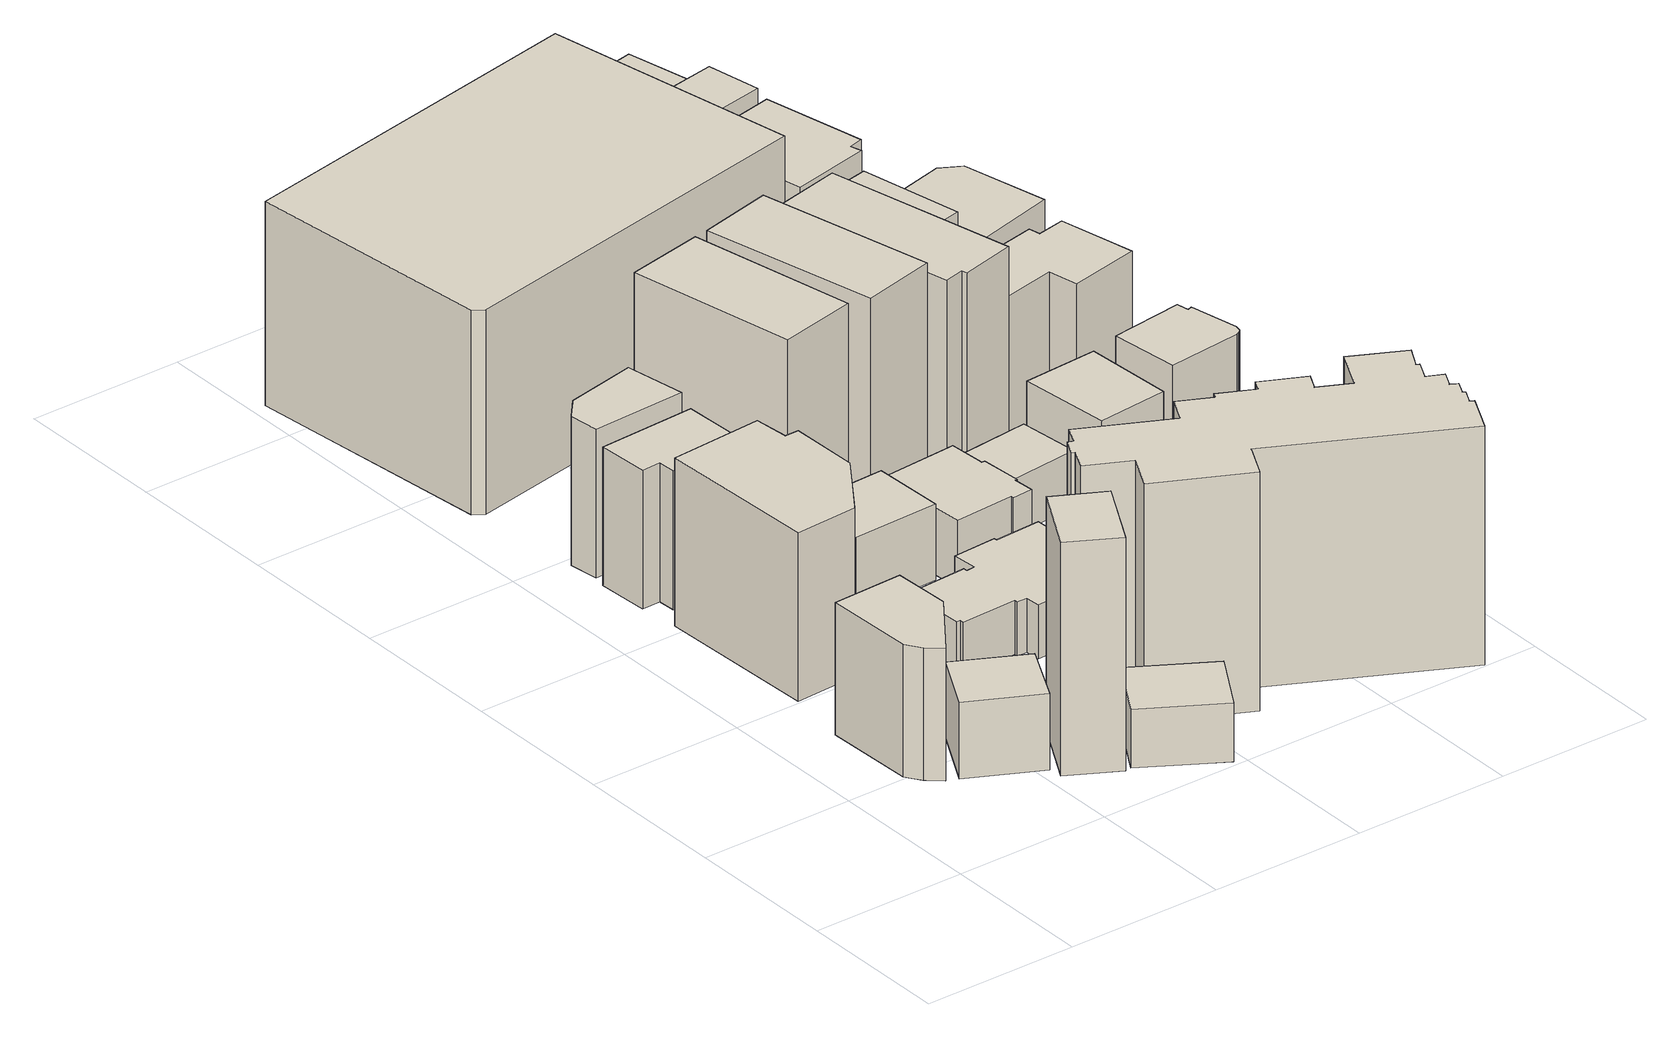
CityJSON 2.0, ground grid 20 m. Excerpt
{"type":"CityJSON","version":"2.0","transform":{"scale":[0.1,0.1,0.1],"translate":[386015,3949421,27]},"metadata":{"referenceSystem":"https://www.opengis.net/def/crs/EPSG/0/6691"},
"CityObjects":{
"building1":{"type":"Building","attributes":{"延べ面積換算係数":"1.00","大字・町コード":"53","町・丁目コード":"1","13+区市町村コード+大字・町コード+町・丁目コード":"13101053001","class":"3002","usage":"413","measuredHeight":24.3,"storeysAboveGround":6,"storeysBelowGround":1,"RiverFloodingRiskAttribute.description":"10","RiverFloodingRiskAttribute.rank":"1","RiverFloodingRiskAttribute.depth":0.04,"RiverFloodingRiskAttribute.adminType":"2","RiverFloodingRiskAttribute.scale":"2","BuildingDetailAttribute.buildingRoofEdgeArea":113.95,"BuildingDetailAttribute.fireproofStructureType":"1001","BuildingDetailAttribute.urbanPlanType":"21","BuildingDetailAttribute.areaClassificationType":"22","BuildingDetailAttribute.districtsAndZonesType":"10","BuildingDetailAttribute.landUseType":"211","BuildingDetailAttribute.detailedUsage":"1230","BuildingDetailAttribute.specifiedBuildingCoverageRate":80,"BuildingDetailAttribute.specifiedFloorAreaRate":500,"BuildingDetailAttribute.surveyYear":2021,"BuildingIDAttribute.prefecture":"13","BuildingIDAttribute.city":"13101"},"address":[{"country":"日本","locality":"東京都千代田区平河町一丁目"}],"geometry":[{"type":"Solid","lod":"1","boundaries":[[[[0,1,2,3,4,5]],[[4,6,7,5]],[[3,8,6,4]],[[2,9,8,3]],[[1,10,9,2]],[[0,11,10,1]],[[5,7,11,0]],[[6,8,9,10,11,7]]]]}]},
"building2":{"type":"Building","attributes":{"延べ面積換算係数":"1.00","大字・町コード":"53","町・丁目コード":"1","13+区市町村コード+大字・町コード+町・丁目コード":"13101053001","class":"3002","usage":"411","measuredHeight":13.1,"storeysAboveGround":3,"storeysBelowGround":0,"RiverFloodingRiskAttribute.description":"10","RiverFloodingRiskAttribute.rank":"1","RiverFloodingRiskAttribute.depth":0.01,"RiverFloodingRiskAttribute.adminType":"2","RiverFloodingRiskAttribute.scale":"2","BuildingDetailAttribute.buildingRoofEdgeArea":88.73,"BuildingDetailAttribute.fireproofStructureType":"1001","BuildingDetailAttribute.urbanPlanType":"21","BuildingDetailAttribute.areaClassificationType":"22","BuildingDetailAttribute.districtsAndZonesType":"10","BuildingDetailAttribute.landUseType":"211","BuildingDetailAttribute.detailedUsage":"1310","BuildingDetailAttribute.specifiedBuildingCoverageRate":80,"BuildingDetailAttribute.specifiedFloorAreaRate":500,"BuildingDetailAttribute.surveyYear":2021,"BuildingIDAttribute.prefecture":"13","BuildingIDAttribute.city":"13101"},"address":[{"country":"日本","locality":"東京都千代田区平河町一丁目"}],"geometry":[{"type":"Solid","lod":"1","boundaries":[[[[12,13,14,15]],[[14,16,17,15]],[[13,18,16,14]],[[12,19,18,13]],[[15,17,19,12]],[[16,18,19,17]]]]}]},
"building3":{"type":"Building","attributes":{"延べ面積換算係数":"1.00","大字・町コード":"53","町・丁目コード":"1","13+区市町村コード+大字・町コード+町・丁目コード":"13101053001","class":"3002","usage":"413","measuredHeight":27.1,"storeysAboveGround":8,"storeysBelowGround":0,"RiverFloodingRiskAttribute.description":"10","RiverFloodingRiskAttribute.rank":"1","RiverFloodingRiskAttribute.depth":0.04,"RiverFloodingRiskAttribute.adminType":"2","RiverFloodingRiskAttribute.scale":"2","BuildingDetailAttribute.buildingRoofEdgeArea":270.07,"BuildingDetailAttribute.fireproofStructureType":"1001","BuildingDetailAttribute.urbanPlanType":"21","BuildingDetailAttribute.areaClassificationType":"22","BuildingDetailAttribute.districtsAndZonesType":"10","BuildingDetailAttribute.landUseType":"211","BuildingDetailAttribute.detailedUsage":"1230","BuildingDetailAttribute.specifiedBuildingCoverageRate":80,"BuildingDetailAttribute.specifiedFloorAreaRate":500,"BuildingDetailAttribute.surveyYear":2021,"BuildingIDAttribute.prefecture":"13","BuildingIDAttribute.city":"13101"},"address":[{"country":"日本","locality":"東京都千代田区平河町一丁目"}],"geometry":[{"type":"Solid","lod":"1","boundaries":[[[[20,21,22,23,24,25,26]],[[25,27,28,26]],[[24,29,27,25]],[[23,30,29,24]],[[22,31,30,23]],[[21,32,31,22]],[[20,33,32,21]],[[26,28,33,20]],[[27,29,30,31,32,33,28]]]]}]},
"building4":{"type":"Building","attributes":{"class":"3002","usage":"461","measuredHeight":30,"storeysAboveGround":9999,"storeysBelowGround":9999,"RiverFloodingRiskAttribute.description":"10","RiverFloodingRiskAttribute.rank":"1","RiverFloodingRiskAttribute.depth":0.03,"RiverFloodingRiskAttribute.adminType":"2","RiverFloodingRiskAttribute.scale":"2","BuildingDetailAttribute.buildingRoofEdgeArea":-9999,"BuildingDetailAttribute.fireproofStructureType":"1011","BuildingDetailAttribute.urbanPlanType":"21","BuildingDetailAttribute.areaClassificationType":"22","BuildingDetailAttribute.districtsAndZonesType":"10","BuildingDetailAttribute.landUseType":"224","BuildingDetailAttribute.detailedUsage":"0","BuildingDetailAttribute.specifiedBuildingCoverageRate":80,"BuildingDetailAttribute.specifiedFloorAreaRate":500,"BuildingDetailAttribute.surveyYear":"0001","BuildingIDAttribute.prefecture":"13","BuildingIDAttribute.city":"13101"},"geometry":[{"type":"Solid","lod":"1","boundaries":[[[[34,35,36,37]],[[36,38,39,37]],[[35,40,38,36]],[[34,41,40,35]],[[37,39,41,34]],[[38,40,41,39]]]]}]},
"building5":{"type":"Building","attributes":{"延べ面積換算係数":"1.00","大字・町コード":"53","町・丁目コード":"1","13+区市町村コード+大字・町コード+町・丁目コード":"13101053001","class":"3002","usage":"401","measuredHeight":25.4,"storeysAboveGround":6,"storeysBelowGround":0,"RiverFloodingRiskAttribute.description":"10","RiverFloodingRiskAttribute.rank":"1","RiverFloodingRiskAttribute.depth":0.03,"RiverFloodingRiskAttribute.adminType":"2","RiverFloodingRiskAttribute.scale":"2","BuildingDetailAttribute.buildingRoofEdgeArea":108.58,"BuildingDetailAttribute.fireproofStructureType":"1001","BuildingDetailAttribute.urbanPlanType":"21","BuildingDetailAttribute.areaClassificationType":"22","BuildingDetailAttribute.districtsAndZonesType":"10","BuildingDetailAttribute.landUseType":"212","BuildingDetailAttribute.detailedUsage":"1210","BuildingDetailAttribute.specifiedBuildingCoverageRate":80,"BuildingDetailAttribute.specifiedFloorAreaRate":600,"BuildingDetailAttribute.surveyYear":2021,"BuildingIDAttribute.prefecture":"13","BuildingIDAttribute.city":"13101"},"address":[{"country":"日本","locality":"東京都千代田区平河町一丁目"}],"geometry":[{"type":"Solid","lod":"1","boundaries":[[[[42,43,44,45,46,47]],[[46,48,49,47]],[[45,50,48,46]],[[44,51,50,45]],[[43,52,51,44]],[[42,53,52,43]],[[47,49,53,42]],[[48,50,51,52,53,49]]]]}]},
"building6":{"type":"Building","attributes":{"延べ面積換算係数":"1.00","大字・町コード":"53","町・丁目コード":"1","13+区市町村コード+大字・町コード+町・丁目コード":"13101053001","class":"3002","usage":"401","measuredHeight":26.9,"storeysAboveGround":7,"storeysBelowGround":0,"RiverFloodingRiskAttribute.description":"10","RiverFloodingRiskAttribute.rank":"1","RiverFloodingRiskAttribute.depth":0.04,"RiverFloodingRiskAttribute.adminType":"2","RiverFloodingRiskAttribute.scale":"2","BuildingDetailAttribute.buildingRoofEdgeArea":82.86,"BuildingDetailAttribute.fireproofStructureType":"1001","BuildingDetailAttribute.urbanPlanType":"21","BuildingDetailAttribute.areaClassificationType":"22","BuildingDetailAttribute.districtsAndZonesType":"10","BuildingDetailAttribute.landUseType":"212","BuildingDetailAttribute.detailedUsage":"1210","BuildingDetailAttribute.specifiedBuildingCoverageRate":80,"BuildingDetailAttribute.specifiedFloorAreaRate":600,"BuildingDetailAttribute.surveyYear":2021,"BuildingIDAttribute.prefecture":"13","BuildingIDAttribute.city":"13101"},"address":[{"country":"日本","locality":"東京都千代田区平河町一丁目"}],"geometry":[{"type":"Solid","lod":"1","boundaries":[[[[54,55,56,57,58]],[[57,59,60,58]],[[56,61,59,57]],[[55,62,61,56]],[[54,63,62,55]],[[58,60,63,54]],[[59,61,62,63,60]]]]}]},
"building7":{"type":"Building","attributes":{"延べ面積換算係数":"1.00","大字・町コード":"53","町・丁目コード":"1","13+区市町村コード+大字・町コード+町・丁目コード":"13101053001","class":"3001","usage":"411","measuredHeight":9.7,"storeysAboveGround":2,"storeysBelowGround":1,"RiverFloodingRiskAttribute.description":"10","RiverFloodingRiskAttribute.rank":"1","RiverFloodingRiskAttribute.depth":0.05,"RiverFloodingRiskAttribute.adminType":"2","RiverFloodingRiskAttribute.scale":"2","BuildingDetailAttribute.buildingRoofEdgeArea":103.77,"BuildingDetailAttribute.fireproofStructureType":"1001","BuildingDetailAttribute.urbanPlanType":"21","BuildingDetailAttribute.areaClassificationType":"22","BuildingDetailAttribute.districtsAndZonesType":"10","BuildingDetailAttribute.landUseType":"211","BuildingDetailAttribute.detailedUsage":"1310","BuildingDetailAttribute.specifiedBuildingCoverageRate":80,"BuildingDetailAttribute.specifiedFloorAreaRate":500,"BuildingDetailAttribute.surveyYear":2021,"BuildingIDAttribute.prefecture":"13","BuildingIDAttribute.city":"13101"},"address":[{"country":"日本","locality":"東京都千代田区平河町一丁目"}],"geometry":[{"type":"Solid","lod":"1","boundaries":[[[[64,65,66,67]],[[66,68,69,67]],[[65,70,68,66]],[[64,71,70,65]],[[67,69,71,64]],[[68,70,71,69]]]]}]},
"building8":{"type":"Building","attributes":{"延べ面積換算係数":"1.00","大字・町コード":"53","町・丁目コード":"1","13+区市町村コード+大字・町コード+町・丁目コード":"13101053001","class":"3002","usage":"401","measuredHeight":12.3,"storeysAboveGround":3,"storeysBelowGround":0,"RiverFloodingRiskAttribute.description":"10","RiverFloodingRiskAttribute.rank":"1","RiverFloodingRiskAttribute.depth":0.03,"RiverFloodingRiskAttribute.adminType":"2","RiverFloodingRiskAttribute.scale":"2","BuildingDetailAttribute.buildingRoofEdgeArea":105.32,"BuildingDetailAttribute.fireproofStructureType":"1001","BuildingDetailAttribute.urbanPlanType":"21","BuildingDetailAttribute.areaClassificationType":"22","BuildingDetailAttribute.districtsAndZonesType":"10","BuildingDetailAttribute.landUseType":"212","BuildingDetailAttribute.detailedUsage":"1210","BuildingDetailAttribute.specifiedBuildingCoverageRate":80,"BuildingDetailAttribute.specifiedFloorAreaRate":500,"BuildingDetailAttribute.surveyYear":2021,"BuildingIDAttribute.prefecture":"13","BuildingIDAttribute.city":"13101"},"address":[{"country":"日本","locality":"東京都千代田区平河町一丁目"}],"geometry":[{"type":"Solid","lod":"1","boundaries":[[[[72,73,74,75]],[[74,76,77,75]],[[73,78,76,74]],[[72,79,78,73]],[[75,77,79,72]],[[76,78,79,77]]]]}]},
"building9":{"type":"Building","attributes":{"延べ面積換算係数":"0.80","大字・町コード":"53","町・丁目コード":"1","13+区市町村コード+大字・町コード+町・丁目コード":"13101053001","class":"3002","usage":"401","measuredHeight":41.6,"storeysAboveGround":9,"storeysBelowGround":0,"RiverFloodingRiskAttribute.description":"10","RiverFloodingRiskAttribute.rank":"1","RiverFloodingRiskAttribute.depth":0.01,"RiverFloodingRiskAttribute.adminType":"2","RiverFloodingRiskAttribute.scale":"2","BuildingDetailAttribute.buildingRoofEdgeArea":228.06,"BuildingDetailAttribute.fireproofStructureType":"1001","BuildingDetailAttribute.urbanPlanType":"21","BuildingDetailAttribute.areaClassificationType":"22","BuildingDetailAttribute.districtsAndZonesType":"10","BuildingDetailAttribute.landUseType":"212","BuildingDetailAttribute.detailedUsage":"1210","BuildingDetailAttribute.specifiedBuildingCoverageRate":80,"BuildingDetailAttribute.specifiedFloorAreaRate":600,"BuildingDetailAttribute.surveyYear":2021,"BuildingIDAttribute.prefecture":"13","BuildingIDAttribute.city":"13101"},"address":[{"country":"日本","locality":"東京都千代田区平河町一丁目"}],"geometry":[{"type":"Solid","lod":"1","boundaries":[[[[80,81,82,83]],[[82,84,85,83]],[[81,86,84,82]],[[80,87,86,81]],[[83,85,87,80]],[[84,86,87,85]]]]}]},
"building10":{"type":"Building","attributes":{"延べ面積換算係数":"1.00","大字・町コード":"53","町・丁目コード":"1","13+区市町村コード+大字・町コード+町・丁目コード":"13101053001","class":"3001","usage":"422","measuredHeight":8.6,"storeysAboveGround":1,"storeysBelowGround":0,"BuildingDetailAttribute.buildingRoofEdgeArea":242.43,"BuildingDetailAttribute.fireproofStructureType":"1001","BuildingDetailAttribute.urbanPlanType":"21","BuildingDetailAttribute.areaClassificationType":"22","BuildingDetailAttribute.districtsAndZonesType":"10","BuildingDetailAttribute.landUseType":"214","BuildingDetailAttribute.detailedUsage":"1123","BuildingDetailAttribute.specifiedBuildingCoverageRate":80,"BuildingDetailAttribute.specifiedFloorAreaRate":500,"BuildingDetailAttribute.surveyYear":2021,"BuildingIDAttribute.prefecture":"13","BuildingIDAttribute.city":"13101"},"address":[{"country":"日本","locality":"東京都千代田区平河町一丁目"}],"geometry":[{"type":"Solid","lod":"1","boundaries":[[[[88,89,90,91,92,93,94,95,96,97,98,99,100,101,102,103,104,105,106,107,108,109,110,111]],[[110,112,113,111]],[[109,114,112,110]],[[108,115,114,109]],[[107,116,115,108]],[[106,117,116,107]],[[105,118,117,106]],[[104,119,118,105]],[[103,120,119,104]],[[102,121,120,103]],[[101,122,121,102]],[[100,123,122,101]],[[99,124,123,100]],[[98,125,124,99]],[[97,126,125,98]],[[96,127,126,97]],[[95,128,127,96]],[[94,129,128,95]],[[93,130,129,94]],[[92,131,130,93]],[[91,132,131,92]],[[90,133,132,91]],[[89,134,133,90]],[[88,135,134,89]],[[111,113,135,88]],[[112,114,115,116,117,118,119,120,121,122,123,124,125,126,127,128,129,130,131,132,133,134,135,113]]]]}]},
"building11":{"type":"Building","attributes":{"class":"3001","usage":"461","measuredHeight":26.8,"storeysAboveGround":9999,"storeysBelowGround":9999,"BuildingDetailAttribute.buildingRoofEdgeArea":-9999,"BuildingDetailAttribute.fireproofStructureType":"1011","BuildingDetailAttribute.urbanPlanType":"21","BuildingDetailAttribute.areaClassificationType":"22","BuildingDetailAttribute.districtsAndZonesType":"10","BuildingDetailAttribute.landUseType":"211","BuildingDetailAttribute.detailedUsage":"0","BuildingDetailAttribute.specifiedBuildingCoverageRate":80,"BuildingDetailAttribute.specifiedFloorAreaRate":500,"BuildingDetailAttribute.surveyYear":"0001","BuildingIDAttribute.prefecture":"13","BuildingIDAttribute.city":"13101"},"geometry":[{"type":"Solid","lod":"1","boundaries":[[[[136,137,138,139,140,141,142,143,144,145,146,147,148,149,150,151,152,153]],[[152,154,155,153]],[[151,156,154,152]],[[150,157,156,151]],[[149,158,157,150]],[[148,159,158,149]],[[147,160,159,148]],[[146,161,160,147]],[[145,162,161,146]],[[144,163,162,145]],[[143,164,163,144]],[[142,165,164,143]],[[141,166,165,142]],[[140,167,166,141]],[[139,168,167,140]],[[138,169,168,139]],[[137,170,169,138]],[[136,171,170,137]],[[153,155,171,136]],[[154,156,157,158,159,160,161,162,163,164,165,166,167,168,169,170,171,155]]]]}]},
"building12":{"type":"Building","attributes":{"延べ面積換算係数":"1.00","大字・町コード":"53","町・丁目コード":"1","13+区市町村コード+大字・町コード+町・丁目コード":"13101053001","class":"3001","usage":"422","measuredHeight":9.6,"storeysAboveGround":2,"storeysBelowGround":0,"BuildingDetailAttribute.buildingRoofEdgeArea":97.26,"BuildingDetailAttribute.fireproofStructureType":"1003","BuildingDetailAttribute.urbanPlanType":"21","BuildingDetailAttribute.areaClassificationType":"22","BuildingDetailAttribute.districtsAndZonesType":"10","BuildingDetailAttribute.landUseType":"214","BuildingDetailAttribute.detailedUsage":"1123","BuildingDetailAttribute.specifiedBuildingCoverageRate":80,"BuildingDetailAttribute.specifiedFloorAreaRate":500,"BuildingDetailAttribute.surveyYear":2021,"BuildingIDAttribute.prefecture":"13","BuildingIDAttribute.city":"13101"},"address":[{"country":"日本","locality":"東京都千代田区平河町一丁目"}],"geometry":[{"type":"Solid","lod":"1","boundaries":[[[[172,173,174,175,176,177,178,179,180,181]],[[180,182,183,181]],[[179,184,182,180]],[[178,185,184,179]],[[177,186,185,178]],[[176,187,186,177]],[[175,188,187,176]],[[174,189,188,175]],[[173,190,189,174]],[[172,191,190,173]],[[181,183,191,172]],[[182,184,185,186,187,188,189,190,191,183]]]]}]},
"building13":{"type":"Building","attributes":{"延べ面積換算係数":"0.80","大字・町コード":"53","町・丁目コード":"1","13+区市町村コード+大字・町コード+町・丁目コード":"13101053001","class":"3002","usage":"401","measuredHeight":41.2,"storeysAboveGround":9,"storeysBelowGround":1,"RiverFloodingRiskAttribute.description":"10","RiverFloodingRiskAttribute.rank":"1","RiverFloodingRiskAttribute.depth":0.01,"RiverFloodingRiskAttribute.adminType":"2","RiverFloodingRiskAttribute.scale":"2","BuildingDetailAttribute.buildingRoofEdgeArea":229.05,"BuildingDetailAttribute.fireproofStructureType":"1001","BuildingDetailAttribute.urbanPlanType":"21","BuildingDetailAttribute.areaClassificationType":"22","BuildingDetailAttribute.districtsAndZonesType":"10","BuildingDetailAttribute.landUseType":"212","BuildingDetailAttribute.detailedUsage":"1210","BuildingDetailAttribute.specifiedBuildingCoverageRate":80,"BuildingDetailAttribute.specifiedFloorAreaRate":600,"BuildingDetailAttribute.surveyYear":2021,"BuildingIDAttribute.prefecture":"13","BuildingIDAttribute.city":"13101"},"address":[{"country":"日本","locality":"東京都千代田区平河町一丁目"}],"geometry":[{"type":"Solid","lod":"1","boundaries":[[[[192,193,194,195]],[[194,196,197,195]],[[193,198,196,194]],[[192,199,198,193]],[[195,197,199,192]],[[196,198,199,197]]]]}]},
"building14":{"type":"Building","attributes":{"延べ面積換算係数":"1.00","大字・町コード":"53","町・丁目コード":"1","13+区市町村コード+大字・町コード+町・丁目コード":"13101053001","class":"3002","usage":"412","measuredHeight":36.7,"storeysAboveGround":11,"storeysBelowGround":0,"RiverFloodingRiskAttribute.description":"10","RiverFloodingRiskAttribute.rank":"1","RiverFloodingRiskAttribute.depth":0.01,"RiverFloodingRiskAttribute.adminType":"2","RiverFloodingRiskAttribute.scale":"2","BuildingDetailAttribute.buildingRoofEdgeArea":605.49,"BuildingDetailAttribute.fireproofStructureType":"1001","BuildingDetailAttribute.urbanPlanType":"21","BuildingDetailAttribute.areaClassificationType":"22","BuildingDetailAttribute.districtsAndZonesType":"10","BuildingDetailAttribute.landUseType":"211","BuildingDetailAttribute.detailedUsage":"1320","BuildingDetailAttribute.specifiedBuildingCoverageRate":80,"BuildingDetailAttribute.specifiedFloorAreaRate":500,"BuildingDetailAttribute.surveyYear":2021,"BuildingIDAttribute.prefecture":"13","BuildingIDAttribute.city":"13101"},"address":[{"country":"日本","locality":"東京都千代田区平河町一丁目"}],"geometry":[{"type":"Solid","lod":"1","boundaries":[[[[200,201,202,203,204,205,206,207,208,209,210,211,212,213,214,215,216,217,218,219,220,221,222,223,224,225,226,227,228,229,230,231,232]],[[231,233,234,232]],[[230,235,233,231]],[[229,236,235,230]],[[228,237,236,229]],[[227,238,237,228]],[[226,239,238,227]],[[225,240,239,226]],[[224,241,240,225]],[[223,242,241,224]],[[222,243,242,223]],[[221,244,243,222]],[[220,245,244,221]],[[219,246,245,220]],[[218,247,246,219]],[[217,248,247,218]],[[216,249,248,217]],[[215,250,249,216]],[[214,251,250,215]],[[213,252,251,214]],[[212,253,252,213]],[[211,254,253,212]],[[210,255,254,211]],[[209,256,255,210]],[[208,257,256,209]],[[207,258,257,208]],[[206,259,258,207]],[[205,260,259,206]],[[204,261,260,205]],[[203,262,261,204]],[[202,263,262,203]],[[201,264,263,202]],[[200,265,264,201]],[[232,234,265,200]],[[233,235,236,237,238,239,240,241,242,243,244,245,246,247,248,249,250,251,252,253,254,255,256,257,258,259,260,261,262,263,264,265,234]]]]}]},
"building15":{"type":"Building","attributes":{"延べ面積換算係数":"1.00","大字・町コード":"53","町・丁目コード":"1","13+区市町村コード+大字・町コード+町・丁目コード":"13101053001","class":"3002","usage":"401","measuredHeight":36.3,"storeysAboveGround":7,"storeysBelowGround":2,"RiverFloodingRiskAttribute.description":"10","RiverFloodingRiskAttribute.rank":"1","RiverFloodingRiskAttribute.depth":0.01,"RiverFloodingRiskAttribute.adminType":"2","RiverFloodingRiskAttribute.scale":"2","BuildingDetailAttribute.buildingRoofEdgeArea":1673.39,"BuildingDetailAttribute.fireproofStructureType":"1001","BuildingDetailAttribute.urbanPlanType":"21","BuildingDetailAttribute.areaClassificationType":"22","BuildingDetailAttribute.districtsAndZonesType":"10","BuildingDetailAttribute.landUseType":"212","BuildingDetailAttribute.detailedUsage":"1210","BuildingDetailAttribute.specifiedBuildingCoverageRate":80,"BuildingDetailAttribute.specifiedFloorAreaRate":600,"BuildingDetailAttribute.surveyYear":2021,"BuildingIDAttribute.prefecture":"13","BuildingIDAttribute.city":"13101"},"address":[{"country":"日本","locality":"東京都千代田区平河町一丁目"}],"geometry":[{"type":"Solid","lod":"1","boundaries":[[[[266,267,268,269,270]],[[269,271,272,270]],[[268,273,271,269]],[[267,274,273,268]],[[266,275,274,267]],[[270,272,275,266]],[[271,273,274,275,272]]]]}]},
"building16":{"type":"Building","attributes":{"延べ面積換算係数":"1.00","説明注記":"祠","大字・町コード":"53","町・丁目コード":"1","13+区市町村コード+大字・町コード+町・丁目コード":"13101053001","class":"3001","usage":"422","measuredHeight":3.2,"storeysAboveGround":1,"storeysBelowGround":0,"BuildingDetailAttribute.buildingRoofEdgeArea":10.04,"BuildingDetailAttribute.fireproofStructureType":"1003","BuildingDetailAttribute.urbanPlanType":"21","BuildingDetailAttribute.areaClassificationType":"22","BuildingDetailAttribute.districtsAndZonesType":"10","BuildingDetailAttribute.landUseType":"214","BuildingDetailAttribute.detailedUsage":"1123","BuildingDetailAttribute.specifiedBuildingCoverageRate":80,"BuildingDetailAttribute.specifiedFloorAreaRate":500,"BuildingDetailAttribute.surveyYear":2021,"BuildingIDAttribute.prefecture":"13","BuildingIDAttribute.city":"13101"},"address":[{"country":"日本","locality":"東京都千代田区平河町一丁目"}],"geometry":[{"type":"Solid","lod":"1","boundaries":[[[[276,277,278,279,280,281,282,283]],[[282,284,285,283]],[[281,286,284,282]],[[280,287,286,281]],[[279,288,287,280]],[[278,289,288,279]],[[277,290,289,278]],[[276,291,290,277]],[[283,285,291,276]],[[284,286,287,288,289,290,291,285]]]]}]},
"building17":{"type":"Building","attributes":{"延べ面積換算係数":"1.00","説明注記":"水道設備","大字・町コード":"53","町・丁目コード":"1","13+区市町村コード+大字・町コード+町・丁目コード":"13101053001","class":"3003","usage":"422","measuredHeight":3,"storeysAboveGround":1,"storeysBelowGround":0,"BuildingDetailAttribute.buildingRoofEdgeArea":6.59,"BuildingDetailAttribute.fireproofStructureType":"1002","BuildingDetailAttribute.urbanPlanType":"21","BuildingDetailAttribute.areaClassificationType":"22","BuildingDetailAttribute.districtsAndZonesType":"10","BuildingDetailAttribute.landUseType":"214","BuildingDetailAttribute.detailedUsage":"1123","BuildingDetailAttribute.specifiedBuildingCoverageRate":80,"BuildingDetailAttribute.specifiedFloorAreaRate":500,"BuildingDetailAttribute.surveyYear":2021,"BuildingIDAttribute.prefecture":"13","BuildingIDAttribute.city":"13101"},"address":[{"country":"日本","locality":"東京都千代田区平河町一丁目"}],"geometry":[{"type":"Solid","lod":"1","boundaries":[[[[292,293,294,295]],[[294,296,297,295]],[[293,298,296,294]],[[292,299,298,293]],[[295,297,299,292]],[[296,298,299,297]]]]}]},
"building18":{"type":"Building","attributes":{"延べ面積換算係数":"1.00","大字・町コード":"53","町・丁目コード":"1","13+区市町村コード+大字・町コード+町・丁目コード":"13101053001","class":"3001","usage":"411","measuredHeight":8.9,"storeysAboveGround":2,"storeysBelowGround":0,"BuildingDetailAttribute.buildingRoofEdgeArea":77.54,"BuildingDetailAttribute.fireproofStructureType":"1003","BuildingDetailAttribute.urbanPlanType":"21","BuildingDetailAttribute.areaClassificationType":"22","BuildingDetailAttribute.districtsAndZonesType":"10","BuildingDetailAttribute.landUseType":"211","BuildingDetailAttribute.detailedUsage":"1310","BuildingDetailAttribute.specifiedBuildingCoverageRate":80,"BuildingDetailAttribute.specifiedFloorAreaRate":500,"BuildingDetailAttribute.surveyYear":2021,"BuildingIDAttribute.prefecture":"13","BuildingIDAttribute.city":"13101"},"address":[{"country":"日本","locality":"東京都千代田区平河町一丁目"}],"geometry":[{"type":"Solid","lod":"1","boundaries":[[[[300,301,302,303]],[[302,304,305,303]],[[301,306,304,302]],[[300,307,306,301]],[[303,305,307,300]],[[304,306,307,305]]]]}]},
"building19":{"type":"Building","attributes":{"延べ面積換算係数":"0.80","大字・町コード":"53","町・丁目コード":"1","13+区市町村コード+大字・町コード+町・丁目コード":"13101053001","class":"3002","usage":"401","measuredHeight":38.6,"storeysAboveGround":8,"storeysBelowGround":1,"RiverFloodingRiskAttribute.description":"10","RiverFloodingRiskAttribute.rank":"1","RiverFloodingRiskAttribute.depth":0.01,"RiverFloodingRiskAttribute.adminType":"2","RiverFloodingRiskAttribute.scale":"2","BuildingDetailAttribute.buildingRoofEdgeArea":250.88,"BuildingDetailAttribute.fireproofStructureType":"1001","BuildingDetailAttribute.urbanPlanType":"21","BuildingDetailAttribute.areaClassificationType":"22","BuildingDetailAttribute.districtsAndZonesType":"10","BuildingDetailAttribute.landUseType":"212","BuildingDetailAttribute.detailedUsage":"1210","BuildingDetailAttribute.specifiedBuildingCoverageRate":80,"BuildingDetailAttribute.specifiedFloorAreaRate":600,"BuildingDetailAttribute.surveyYear":2021,"BuildingIDAttribute.prefecture":"13","BuildingIDAttribute.city":"13101"},"address":[{"country":"日本","locality":"東京都千代田区平河町一丁目"}],"geometry":[{"type":"Solid","lod":"1","boundaries":[[[[308,309,310,311,312,313]],[[312,314,315,313]],[[311,316,314,312]],[[310,317,316,311]],[[309,318,317,310]],[[308,319,318,309]],[[313,315,319,308]],[[314,316,317,318,319,315]]]]}]},
"building20":{"type":"Building","attributes":{"延べ面積換算係数":"0.80","大字・町コード":"53","町・丁目コード":"1","13+区市町村コード+大字・町コード+町・丁目コード":"13101053001","class":"3002","usage":"401","measuredHeight":27.4,"storeysAboveGround":9,"storeysBelowGround":0,"RiverFloodingRiskAttribute.description":"10","RiverFloodingRiskAttribute.rank":"1","RiverFloodingRiskAttribute.depth":0.01,"RiverFloodingRiskAttribute.adminType":"2","RiverFloodingRiskAttribute.scale":"2","BuildingDetailAttribute.buildingRoofEdgeArea":51.1,"BuildingDetailAttribute.fireproofStructureType":"1001","BuildingDetailAttribute.urbanPlanType":"21","BuildingDetailAttribute.areaClassificationType":"22","BuildingDetailAttribute.districtsAndZonesType":"10","BuildingDetailAttribute.landUseType":"212","BuildingDetailAttribute.detailedUsage":"1210","BuildingDetailAttribute.specifiedBuildingCoverageRate":80,"BuildingDetailAttribute.specifiedFloorAreaRate":600,"BuildingDetailAttribute.surveyYear":2021,"BuildingIDAttribute.prefecture":"13","BuildingIDAttribute.city":"13101"},"address":[{"country":"日本","locality":"東京都千代田区平河町一丁目"}],"geometry":[{"type":"Solid","lod":"1","boundaries":[[[[320,321,322,323]],[[322,324,325,323]],[[321,326,324,322]],[[320,327,326,321]],[[323,325,327,320]],[[324,326,327,325]]]]}]},
"building21":{"type":"Building","attributes":{"延べ面積換算係数":"1.00","大字・町コード":"53","町・丁目コード":"1","13+区市町村コード+大字・町コード+町・丁目コード":"13101053001","class":"3002","usage":"413","measuredHeight":18.9,"storeysAboveGround":4,"storeysBelowGround":0,"BuildingDetailAttribute.buildingRoofEdgeArea":110.23,"BuildingDetailAttribute.fireproofStructureType":"1001","BuildingDetailAttribute.urbanPlanType":"21","BuildingDetailAttribute.areaClassificationType":"22","BuildingDetailAttribute.districtsAndZonesType":"10","BuildingDetailAttribute.landUseType":"211","BuildingDetailAttribute.detailedUsage":"1230","BuildingDetailAttribute.specifiedBuildingCoverageRate":80,"BuildingDetailAttribute.specifiedFloorAreaRate":500,"BuildingDetailAttribute.surveyYear":2021,"BuildingIDAttribute.prefecture":"13","BuildingIDAttribute.city":"13101"},"address":[{"country":"日本","locality":"東京都千代田区平河町一丁目"}],"geometry":[{"type":"Solid","lod":"1","boundaries":[[[[328,329,330,331]],[[330,332,333,331]],[[329,334,332,330]],[[328,335,334,329]],[[331,333,335,328]],[[332,334,335,333]]]]}]},
"building22":{"type":"Building","attributes":{"延べ面積換算係数":"0.80","大字・町コード":"53","町・丁目コード":"1","13+区市町村コード+大字・町コード+町・丁目コード":"13101053001","class":"3002","usage":"412","measuredHeight":29.9,"storeysAboveGround":8,"storeysBelowGround":0,"RiverFloodingRiskAttribute.description":"10","RiverFloodingRiskAttribute.rank":"1","RiverFloodingRiskAttribute.depth":0.06,"RiverFloodingRiskAttribute.adminType":"2","RiverFloodingRiskAttribute.scale":"2","BuildingDetailAttribute.buildingRoofEdgeArea":178.21,"BuildingDetailAttribute.fireproofStructureType":"1001","BuildingDetailAttribute.urbanPlanType":"21","BuildingDetailAttribute.areaClassificationType":"22","BuildingDetailAttribute.districtsAndZonesType":"10","BuildingDetailAttribute.landUseType":"211","BuildingDetailAttribute.detailedUsage":"1320","BuildingDetailAttribute.specifiedBuildingCoverageRate":80,"BuildingDetailAttribute.specifiedFloorAreaRate":600,"BuildingDetailAttribute.surveyYear":2021,"BuildingIDAttribute.prefecture":"13","BuildingIDAttribute.city":"13101"},"address":[{"country":"日本","locality":"東京都千代田区平河町一丁目"}],"geometry":[{"type":"Solid","lod":"1","boundaries":[[[[336,337,338,339,340,341,342,343]],[[342,344,345,343]],[[341,346,344,342]],[[340,347,346,341]],[[339,348,347,340]],[[338,349,348,339]],[[337,350,349,338]],[[336,351,350,337]],[[343,345,351,336]],[[344,346,347,348,349,350,351,345]]]]}]},
"building23":{"type":"Building","attributes":{"延べ面積換算係数":"1.00","大字・町コード":"53","町・丁目コード":"1","13+区市町村コード+大字・町コード+町・丁目コード":"13101053001","class":"3001","usage":"422","measuredHeight":6.6,"storeysAboveGround":1,"storeysBelowGround":0,"BuildingDetailAttribute.buildingRoofEdgeArea":43.36,"BuildingDetailAttribute.fireproofStructureType":"1003","BuildingDetailAttribute.urbanPlanType":"21","BuildingDetailAttribute.areaClassificationType":"22","BuildingDetailAttribute.districtsAndZonesType":"10","BuildingDetailAttribute.landUseType":"214","BuildingDetailAttribute.detailedUsage":"1123","BuildingDetailAttribute.specifiedBuildingCoverageRate":80,"BuildingDetailAttribute.specifiedFloorAreaRate":500,"BuildingDetailAttribute.surveyYear":2021,"BuildingIDAttribute.prefecture":"13","BuildingIDAttribute.city":"13101"},"address":[{"country":"日本","locality":"東京都千代田区平河町一丁目"}],"geometry":[{"type":"Solid","lod":"1","boundaries":[[[[352,353,354,355]],[[354,356,357,355]],[[353,358,356,354]],[[352,359,358,353]],[[355,357,359,352]],[[356,358,359,357]]]]}]},
"building24":{"type":"Building","attributes":{"延べ面積換算係数":"1.00","説明注記":"祠","大字・町コード":"53","町・丁目コード":"1","13+区市町村コード+大字・町コード+町・丁目コード":"13101053001","class":"3001","usage":"422","measuredHeight":3.2,"storeysAboveGround":1,"storeysBelowGround":0,"BuildingDetailAttribute.buildingRoofEdgeArea":14.04,"BuildingDetailAttribute.fireproofStructureType":"1003","BuildingDetailAttribute.urbanPlanType":"21","BuildingDetailAttribute.areaClassificationType":"22","BuildingDetailAttribute.districtsAndZonesType":"10","BuildingDetailAttribute.landUseType":"214","BuildingDetailAttribute.detailedUsage":"1123","BuildingDetailAttribute.specifiedBuildingCoverageRate":80,"BuildingDetailAttribute.specifiedFloorAreaRate":500,"BuildingDetailAttribute.surveyYear":2021,"BuildingIDAttribute.prefecture":"13","BuildingIDAttribute.city":"13101"},"address":[{"country":"日本","locality":"東京都千代田区平河町一丁目"}],"geometry":[{"type":"Solid","lod":"1","boundaries":[[[[360,361,362,363]],[[362,364,365,363]],[[361,366,364,362]],[[360,367,366,361]],[[363,365,367,360]],[[364,366,367,365]]]]}]},
"building25":{"type":"Building","attributes":{"延べ面積換算係数":"0.80","大字・町コード":"53","町・丁目コード":"1","13+区市町村コード+大字・町コード+町・丁目コード":"13101053001","class":"3002","usage":"412","measuredHeight":26.8,"storeysAboveGround":8,"storeysBelowGround":0,"RiverFloodingRiskAttribute.description":"10","RiverFloodingRiskAttribute.rank":"1","RiverFloodingRiskAttribute.depth":0.01,"RiverFloodingRiskAttribute.adminType":"2","RiverFloodingRiskAttribute.scale":"2","BuildingDetailAttribute.buildingRoofEdgeArea":86.8,"BuildingDetailAttribute.fireproofStructureType":"1001","BuildingDetailAttribute.urbanPlanType":"21","BuildingDetailAttribute.areaClassificationType":"22","BuildingDetailAttribute.districtsAndZonesType":"10","BuildingDetailAttribute.landUseType":"211","BuildingDetailAttribute.detailedUsage":"1320","BuildingDetailAttribute.specifiedBuildingCoverageRate":80,"BuildingDetailAttribute.specifiedFloorAreaRate":600,"BuildingDetailAttribute.surveyYear":2021,"BuildingIDAttribute.prefecture":"13","BuildingIDAttribute.city":"13101"},"address":[{"country":"日本","locality":"東京都千代田区平河町一丁目"}],"geometry":[{"type":"Solid","lod":"1","boundaries":[[[[368,369,370,371,372,373]],[[372,374,375,373]],[[371,376,374,372]],[[370,377,376,371]],[[369,378,377,370]],[[368,379,378,369]],[[373,375,379,368]],[[374,376,377,378,379,375]]]]}]},
"building26":{"type":"Building","attributes":{"延べ面積換算係数":"1.00","大字・町コード":"53","町・丁目コード":"1","13+区市町村コード+大字・町コード+町・丁目コード":"13101053001","class":"3002","usage":"401","measuredHeight":21.3,"storeysAboveGround":5,"storeysBelowGround":1,"BuildingDetailAttribute.buildingRoofEdgeArea":77.5,"BuildingDetailAttribute.fireproofStructureType":"1001","BuildingDetailAttribute.urbanPlanType":"21","BuildingDetailAttribute.areaClassificationType":"22","BuildingDetailAttribute.districtsAndZonesType":"10","BuildingDetailAttribute.landUseType":"212","BuildingDetailAttribute.detailedUsage":"1210","BuildingDetailAttribute.specifiedBuildingCoverageRate":80,"BuildingDetailAttribute.specifiedFloorAreaRate":500,"BuildingDetailAttribute.surveyYear":2021,"BuildingIDAttribute.prefecture":"13","BuildingIDAttribute.city":"13101"},"address":[{"country":"日本","locality":"東京都千代田区平河町一丁目"}],"geometry":[{"type":"Solid","lod":"1","boundaries":[[[[380,381,382,383,384,385,386,387,388,389]],[[388,390,391,389]],[[387,392,390,388]],[[386,393,392,387]],[[385,394,393,386]],[[384,395,394,385]],[[383,396,395,384]],[[382,397,396,383]],[[381,398,397,382]],[[380,399,398,381]],[[389,391,399,380]],[[390,392,393,394,395,396,397,398,399,391]]]]}]},
"building27":{"type":"Building","attributes":{"延べ面積換算係数":"1.00","大字・町コード":"53","町・丁目コード":"1","13+区市町村コード+大字・町コード+町・丁目コード":"13101053001","class":"3001","usage":"413","measuredHeight":10.5,"storeysAboveGround":2,"storeysBelowGround":0,"RiverFloodingRiskAttribute.description":"10","RiverFloodingRiskAttribute.rank":"1","RiverFloodingRiskAttribute.depth":0.06,"RiverFloodingRiskAttribute.adminType":"2","RiverFloodingRiskAttribute.scale":"2","BuildingDetailAttribute.buildingRoofEdgeArea":27.16,"BuildingDetailAttribute.fireproofStructureType":"1003","BuildingDetailAttribute.urbanPlanType":"21","BuildingDetailAttribute.areaClassificationType":"22","BuildingDetailAttribute.districtsAndZonesType":"10","BuildingDetailAttribute.landUseType":"211","BuildingDetailAttribute.detailedUsage":"1230","BuildingDetailAttribute.specifiedBuildingCoverageRate":80,"BuildingDetailAttribute.specifiedFloorAreaRate":500,"BuildingDetailAttribute.surveyYear":2021,"BuildingIDAttribute.prefecture":"13","BuildingIDAttribute.city":"13101"},"address":[{"country":"日本","locality":"東京都千代田区平河町一丁目"}],"geometry":[{"type":"Solid","lod":"1","boundaries":[[[[400,401,402,403]],[[402,404,405,403]],[[401,406,404,402]],[[400,407,406,401]],[[403,405,407,400]],[[404,406,407,405]]]]}]},
"building28":{"type":"Building","attributes":{"延べ面積換算係数":"1.00","大字・町コード":"53","町・丁目コード":"1","13+区市町村コード+大字・町コード+町・丁目コード":"13101053001","class":"3002","usage":"401","measuredHeight":22.2,"storeysAboveGround":5,"storeysBelowGround":0,"RiverFloodingRiskAttribute.description":"10","RiverFloodingRiskAttribute.rank":"1","RiverFloodingRiskAttribute.depth":0.05,"RiverFloodingRiskAttribute.adminType":"2","RiverFloodingRiskAttribute.scale":"2","BuildingDetailAttribute.buildingRoofEdgeArea":43.85,"BuildingDetailAttribute.fireproofStructureType":"1001","BuildingDetailAttribute.urbanPlanType":"21","BuildingDetailAttribute.areaClassificationType":"22","BuildingDetailAttribute.districtsAndZonesType":"10","BuildingDetailAttribute.landUseType":"212","BuildingDetailAttribute.detailedUsage":"1210","BuildingDetailAttribute.specifiedBuildingCoverageRate":80,"BuildingDetailAttribute.specifiedFloorAreaRate":600,"BuildingDetailAttribute.surveyYear":2021,"BuildingIDAttribute.prefecture":"13","BuildingIDAttribute.city":"13101"},"address":[{"country":"日本","locality":"東京都千代田区平河町一丁目"}],"geometry":[{"type":"Solid","lod":"1","boundaries":[[[[408,409,410,411]],[[410,412,413,411]],[[409,414,412,410]],[[408,415,414,409]],[[411,413,415,408]],[[412,414,415,413]]]]}]},
"building29":{"type":"Building","attributes":{"延べ面積換算係数":"1.00","大字・町コード":"53","町・丁目コード":"1","13+区市町村コード+大字・町コード+町・丁目コード":"13101053001","class":"3002","usage":"401","measuredHeight":28.6,"storeysAboveGround":7,"storeysBelowGround":1,"RiverFloodingRiskAttribute.description":"10","RiverFloodingRiskAttribute.rank":"1","RiverFloodingRiskAttribute.depth":0.01,"RiverFloodingRiskAttribute.adminType":"2","RiverFloodingRiskAttribute.scale":"2","BuildingDetailAttribute.buildingRoofEdgeArea":121.23,"BuildingDetailAttribute.fireproofStructureType":"1001","BuildingDetailAttribute.urbanPlanType":"21","BuildingDetailAttribute.areaClassificationType":"22","BuildingDetailAttribute.districtsAndZonesType":"10","BuildingDetailAttribute.landUseType":"212","BuildingDetailAttribute.detailedUsage":"1210","BuildingDetailAttribute.specifiedBuildingCoverageRate":80,"BuildingDetailAttribute.specifiedFloorAreaRate":600,"BuildingDetailAttribute.surveyYear":2021,"BuildingIDAttribute.prefecture":"13","BuildingIDAttribute.city":"13101"},"address":[{"country":"日本","locality":"東京都千代田区平河町一丁目"}],"geometry":[{"type":"Solid","lod":"1","boundaries":[[[[416,417,418,419,420,421]],[[420,422,423,421]],[[419,424,422,420]],[[418,425,424,419]],[[417,426,425,418]],[[416,427,426,417]],[[421,423,427,416]],[[422,424,425,426,427,423]]]]}]},
"building30":{"type":"Building","attributes":{"延べ面積換算係数":"1.00","大字・町コード":"53","町・丁目コード":"1","13+区市町村コード+大字・町コード+町・丁目コード":"13101053001","class":"3002","usage":"401","measuredHeight":29.7,"storeysAboveGround":7,"storeysBelowGround":0,"RiverFloodingRiskAttribute.description":"10","RiverFloodingRiskAttribute.rank":"1","RiverFloodingRiskAttribute.depth":0.05,"RiverFloodingRiskAttribute.adminType":"2","RiverFloodingRiskAttribute.scale":"2","BuildingDetailAttribute.buildingRoofEdgeArea":80.26,"BuildingDetailAttribute.fireproofStructureType":"1001","BuildingDetailAttribute.urbanPlanType":"21","BuildingDetailAttribute.areaClassificationType":"22","BuildingDetailAttribute.districtsAndZonesType":"10","BuildingDetailAttribute.landUseType":"212","BuildingDetailAttribute.detailedUsage":"1210","BuildingDetailAttribute.specifiedBuildingCoverageRate":80,"BuildingDetailAttribute.specifiedFloorAreaRate":600,"BuildingDetailAttribute.surveyYear":2021,"BuildingIDAttribute.prefecture":"13","BuildingIDAttribute.city":"13101"},"address":[{"country":"日本","locality":"東京都千代田区平河町一丁目"}],"geometry":[{"type":"Solid","lod":"1","boundaries":[[[[428,429,430,431]],[[430,432,433,431]],[[429,434,432,430]],[[428,435,434,429]],[[431,433,435,428]],[[432,434,435,433]]]]}]},
"building31":{"type":"Building","attributes":{"延べ面積換算係数":"1.00","大字・町コード":"53","町・丁目コード":"1","13+区市町村コード+大字・町コード+町・丁目コード":"13101053001","class":"3002","usage":"401","measuredHeight":22.2,"storeysAboveGround":5,"storeysBelowGround":0,"RiverFloodingRiskAttribute.description":"10","RiverFloodingRiskAttribute.rank":"1","RiverFloodingRiskAttribute.depth":0.05,"RiverFloodingRiskAttribute.adminType":"2","RiverFloodingRiskAttribute.scale":"2","BuildingDetailAttribute.buildingRoofEdgeArea":56.48,"BuildingDetailAttribute.fireproofStructureType":"1001","BuildingDetailAttribute.urbanPlanType":"21","BuildingDetailAttribute.areaClassificationType":"22","BuildingDetailAttribute.districtsAndZonesType":"10","BuildingDetailAttribute.landUseType":"212","BuildingDetailAttribute.detailedUsage":"1210","BuildingDetailAttribute.specifiedBuildingCoverageRate":80,"BuildingDetailAttribute.specifiedFloorAreaRate":600,"BuildingDetailAttribute.surveyYear":2021,"BuildingIDAttribute.prefecture":"13","BuildingIDAttribute.city":"13101"},"address":[{"country":"日本","locality":"東京都千代田区平河町一丁目"}],"geometry":[{"type":"Solid","lod":"1","boundaries":[[[[436,437,438,439]],[[438,440,441,439]],[[437,442,440,438]],[[436,443,442,437]],[[439,441,443,436]],[[440,442,443,441]]]]}]}
},
"vertices":[
[66,308,13],[158,311,13],[161,237,13],[101,155,13],[82,171,13],[69,190,13],[82,171,182],[69,190,182],[101,155,182],[161,237,182],[158,311,182],[66,308,182],
[118,153,10],[160,231,10],[248,185,10],[208,107,10],[248,185,108],[208,107,108],[160,231,108],[118,153,108],
[191,608,14],[195,563,14],[213,563,14],[215,473,14],[159,393,14],[77,388,14],[70,600,14],[77,388,229],[70,600,229],[159,393,229],[215,473,229],[213,563,229],[195,563,229],[191,608,229],
[274,56,9],[211,91,9],[259,179,9],[323,145,9],[259,179,307],[323,145,307],[211,91,307],[274,56,307],
[181,619,25],[79,614,25],[78,637,25],[53,636,25],[50,703,25],[177,709,25],[50,703,202],[177,709,202],[53,636,202],[78,637,202],[79,614,202],[181,619,202],
[171,717,31],[48,712,31],[43,751,31],[66,777,31],[158,796,31],[66,777,221],[158,796,221],[43,751,221],[48,712,221],[171,717,221],
[429,79,7],[382,1,7],[284,60,7],[331,138,7],[284,60,82],[331,138,82],[382,1,82],[429,79,82],
[344,583,24],[347,489,24],[234,486,24],[231,579,24],[234,486,121],[231,579,121],[347,489,121],[344,583,121],
[172,804,26],[273,824,26],[317,607,26],[216,586,26],[317,607,333],[216,586,333],[273,824,333],[172,804,333],
[336,292,19],[335,311,19],[322,311,19],[322,316,19],[248,313,19],[248,318,19],[243,318,19],[240,393,19],[242,393,19],[242,400,19],[320,404,19],[320,399,19],[331,400,19],[329,432,19],[386,435,19],[387,431,19],[447,434,19],[448,406,19],[473,407,19],[476,338,19],[454,337,19],[455,305,19],[400,303,19],[401,295,19],[400,303,88],[401,295,88],[455,305,88],[454,337,88],[476,338,88],[473,407,88],[448,406,88],[447,434,88],[387,431,88],[386,435,88],[329,432,88],[331,400,88],[320,399,88],[320,404,88],[242,400,88],[242,393,88],[240,393,88],[243,318,88],[248,318,88],[248,313,88],[322,316,88],[322,311,88],[335,311,88],[336,292,88],
[540,242,16],[536,235,16],[491,257,16],[488,250,16],[442,273,16],[443,275,16],[415,288,16],[402,262,16],[363,282,16],[363,292,16],[402,294,16],[402,301,16],[456,303,16],[459,310,16],[506,288,16],[503,283,16],[593,236,16],[585,219,16],[593,236,51],[585,219,51],[503,283,51],[506,288,51],[459,310,51],[456,303,51],[402,301,51],[402,294,51],[363,292,51],[363,282,51],[402,262,51],[415,288,51],[443,275,51],[442,273,51],[488,250,51],[491,257,51],[536,235,51],[540,242,51],
[457,548,21],[461,548,21],[465,495,21],[462,495,21],[464,468,21],[437,466,21],[437,470,21],[359,465,21],[351,589,21],[454,596,21],[351,589,107],[454,596,107],[359,465,107],[437,470,107],[437,466,107],[464,468,107],[462,495,107],[465,495,107],[461,548,107],[457,548,107],
[289,824,25],[385,846,25],[437,620,25],[341,598,25],[437,620,335],[341,598,335],[385,846,335],[289,824,335],
[499,120,3],[476,75,3],[360,133,3],[383,179,3],[329,207,3],[342,233,3],[341,233,3],[338,235,3],[349,257,3],[356,254,3],[367,277,3],[479,221,3],[495,254,3],[537,233,3],[540,240,3],[585,218,3],[592,232,3],[647,205,3],[636,183,3],[676,163,3],[702,215,3],[769,181,3],[754,153,3],[758,151,3],[746,127,3],[767,117,3],[757,97,3],[766,92,3],[758,75,3],[761,73,3],[752,55,3],[757,52,3],[732,2,3],[757,52,308],[732,2,308],[752,55,308],[761,73,308],[758,75,308],[766,92,308],[757,97,308],[767,117,308],[746,127,308],[758,151,308],[754,153,308],[769,181,308],[702,215,308],[676,163,308],[636,183,308],[647,205,308],[592,232,308],[585,218,308],[540,240,308],[537,233,308],[495,254,308],[479,221,308],[367,277,308],[356,254,308],[349,257,308],[338,235,308],[341,233,308],[342,233,308],[329,207,308],[383,179,308],[360,133,308],[476,75,308],[499,120,308],
[48,910,20],[35,919,20],[1,1244,20],[475,1334,20],[538,1004,20],[475,1334,281],[538,1004,281],[1,1244,281],[35,919,281],[48,910,281],
[533,289,17],[542,316,17],[570,307,17],[569,305,17],[578,302,17],[570,280,17],[562,282,17],[561,279,17],[562,282,45],[561,279,45],[570,280,45],[578,302,45],[569,305,45],[570,307,45],[542,316,45],[533,289,45],
[587,305,18],[557,314,18],[563,334,18],[593,325,18],[563,334,45],[593,325,45],[557,314,45],[587,305,45],
[571,530,17],[474,520,17],[466,599,17],[563,609,17],[466,599,89],[563,609,89],[474,520,89],[571,530,89],
[481,605,21],[479,612,21],[453,606,21],[399,845,21],[497,867,21],[552,622,21],[497,867,313],[552,622,313],[399,845,313],[453,606,313],[479,612,313],[481,605,313],
[580,749,18],[534,739,18],[507,873,18],[553,882,18],[507,873,288],[553,882,288],[534,739,288],[580,749,288],
[582,494,15],[570,613,15],[668,619,15],[675,503,15],[668,619,139],[675,503,139],[570,613,139],[582,494,139],
[692,765,13],[695,750,13],[731,757,13],[752,658,13],[660,639,13],[652,678,13],[558,659,13],[542,735,13],[558,659,218],[542,735,218],[652,678,218],[660,639,218],[752,658,218],[731,757,218],[695,750,218],[692,765,218],
[788,461,10],[799,405,10],[724,391,10],[713,446,10],[724,391,64],[713,446,64],[799,405,64],[788,461,64],
[795,360,10],[767,355,10],[761,391,10],[789,395,10],[761,391,39],[789,395,39],[767,355,39],[795,360,39],
[679,914,13],[706,899,13],[731,787,13],[626,761,13],[588,754,13],[560,885,13],[588,754,231],[560,885,231],[626,761,231],[731,787,231],[706,899,231],[679,914,231],
[673,586,8],[768,598,8],[771,582,8],[777,584,8],[790,521,8],[788,512,8],[785,509,8],[783,508,8],[780,507,8],[683,497,8],[780,507,172],[683,497,172],[783,508,172],[785,509,172],[788,512,172],[790,521,172],[777,584,172],[771,582,172],[768,598,172],[673,586,172],
[759,637,12],[763,603,12],[685,593,12],[681,628,12],[685,593,96],[681,628,96],[763,603,96],[759,637,96],
[485,1342,23],[534,1351,23],[551,1265,23],[503,1255,23],[551,1265,182],[503,1255,182],[534,1351,182],[485,1342,182],
[670,1037,17],[652,1033,17],[656,1018,17],[554,997,17],[523,1146,17],[642,1170,17],[523,1146,213],[642,1170,213],[554,997,213],[656,1018,213],[652,1033,213],[670,1037,213],
[624,1250,20],[637,1180,20],[527,1160,20],[514,1231,20],[527,1160,224],[514,1231,224],[637,1180,224],[624,1250,224],
[541,1352,21],[601,1364,21],[620,1275,21],[559,1262,21],[620,1275,195],[559,1262,195],[601,1364,195],[541,1352,195]
]}
